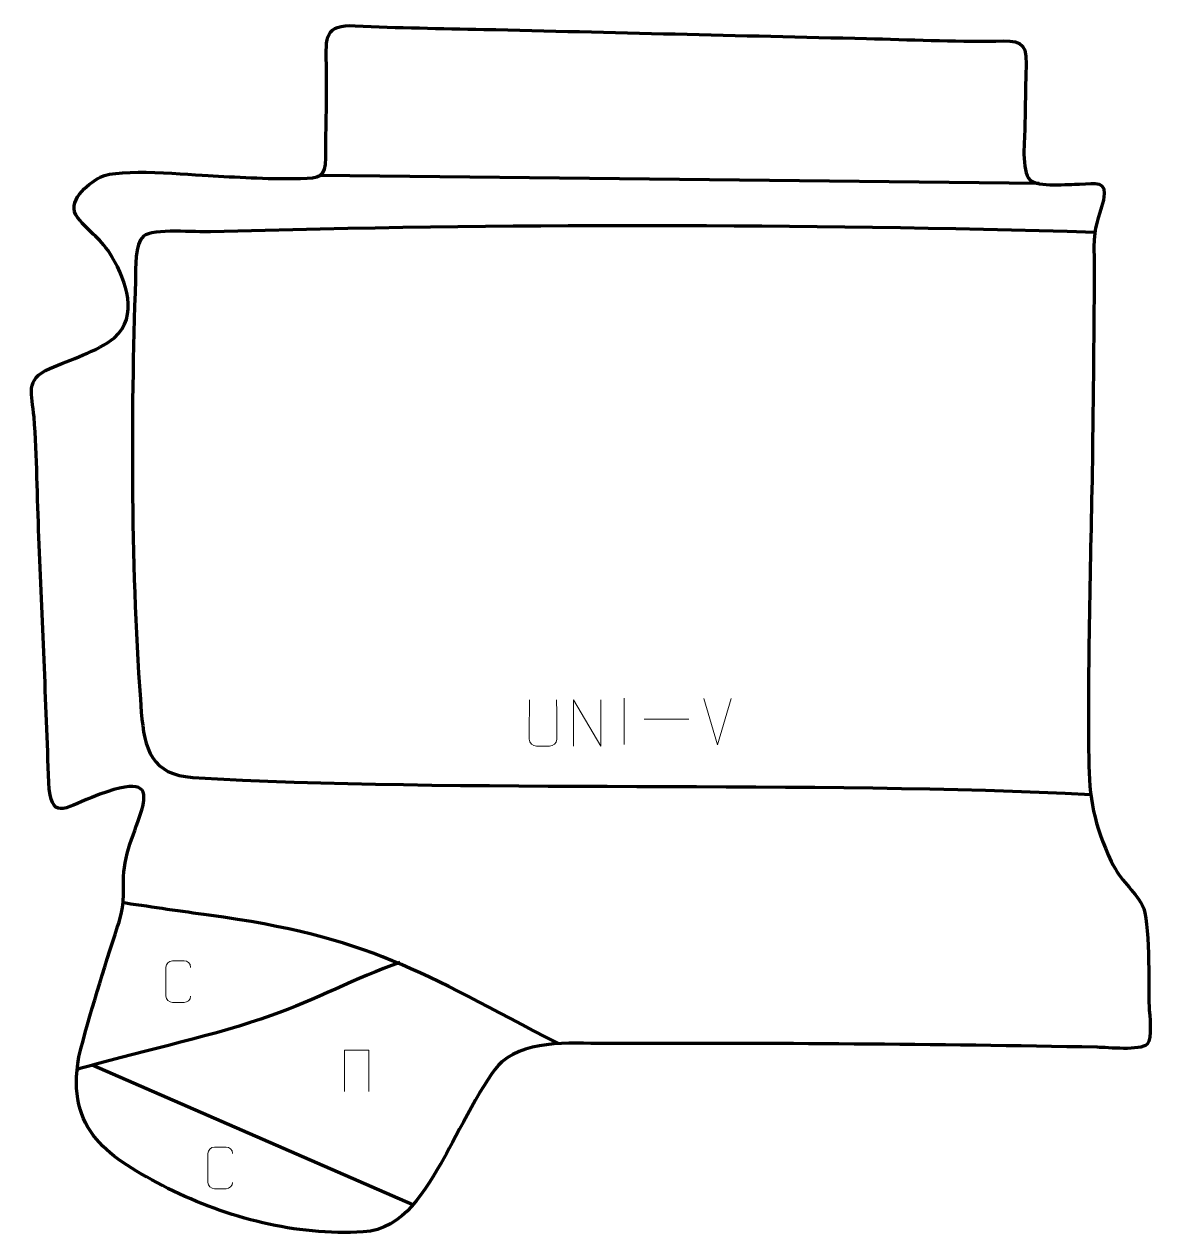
# Model space of a CAD drawing. Header units: millimetres. Extents: x -720 to -113, y 133 to 784.
import ezdxf

# ---------------------------------------------------------------- set-up
doc = ezdxf.new("R2010")
doc.units = ezdxf.units.MM
doc.header["$MEASUREMENT"] = 0
doc.layers.add('layer 2', color=7, linetype='Continuous')
doc.layers.add('layer 3', color=7, linetype='Continuous')

msp = doc.modelspace()

# ---------------------------------------------------------------- linework, layer by layer
at = {"layer": 'layer 2', "color": 142, "lineweight": 158}
for points in [[(-174.4591, 698.4464), (-174.4591, 698.4464), (-561.1886, 702.7209), (-561.1886, 702.7209)], [(-511.0808, 149.1454), (-511.0808, 149.1454), (-683.5055, 224.3069), (-683.5055, 224.3069)]]:
    msp.add_open_spline(points, degree=3, dxfattribs=at)
for points, knots in [([(-144.4243, 672.2207), (-303.9937, 676.8181), (-462.5529, 677.0368), (-620.0054, 672.4615), (-620.0054, 672.4615), (-627.5122, 672.2434), (-650.7729, 674.4175), (-656.0223, 670.1598), (-656.0223, 670.1598), (-660.8262, 666.2634), (-660.0283, 652.9091), (-660.2565, 646.7537), (-660.2565, 646.7537), (-663.016, 572.2998), (-662.7295, 487.7947), (-657.1303, 414.1607), (-657.1303, 414.1607), (-655.6074, 394.1338), (-651.4551, 380.4402), (-629.3659, 379.0888), (-629.3659, 379.0888), (-491.4665, 370.6522), (-291.5489, 377.6772), (-146.5699, 369.8747)], [0, 0, 0, 0, 0.14285714, 0.14285714, 0.14285714, 0.14285714, 0.28571429, 0.28571429, 0.28571429, 0.28571429, 0.42857143, 0.42857143, 0.42857143, 0.42857143, 0.57142857, 0.57142857, 0.57142857, 0.57142857, 0.71428571, 0.71428571, 0.71428571, 0.71428571, 1, 1, 1, 1]), ([(-432.8458, 235.8865), (-506.721, 274.2144), (-534.8797, 293.4686), (-620.7999, 304.994), (-620.7999, 304.994), (-635.7276, 306.9965), (-650.58, 309.209), (-665.482, 311.3897), (-665.482, 311.3897), (-665.482, 311.3897), (-666.9699, 311.6074), (-666.9699, 311.6074)], [0, 0, 0, 0, 0.25, 0.25, 0.25, 0.25, 0.5, 0.5, 0.5, 0.5, 1, 1, 1, 1]), ([(-518.1602, 279.5699), (-541.8349, 271.1544), (-563.6015, 259.4089), (-587.2675, 250.9728), (-587.2675, 250.9728), (-616.1387, 240.6811), (-655.41, 232.0588), (-685.9227, 223.64), (-685.9227, 223.64), (-687.8358, 223.1122), (-689.7488, 222.5843), (-691.6618, 222.0565)], [0, 0, 0, 0, 0.25, 0.25, 0.25, 0.25, 0.5, 0.5, 0.5, 0.5, 1, 1, 1, 1])]:
    msp.add_open_spline(points, degree=3, knots=knots, dxfattribs=at)
at = {"layer": 'layer 3', "color": 242, "lineweight": 158}
msp.add_open_spline([(-145.6886, 554.343), (-145.3224, 591.0823), (-144.7054, 627.6332), (-144.8959, 664.3867), (-144.8959, 664.3867), (-144.9531, 675.4131), (-142.5992, 679.2757), (-139.7319, 689.5374), (-139.7319, 689.5374), (-137.7049, 700.574), (-143.9359, 698.4639), (-152.6703, 698.2105), (-152.6703, 698.2105), (-158.3578, 698.0455), (-175.3107, 696.5685), (-179.2271, 700.3663), (-179.2271, 700.3663), (-184.1596, 705.1496), (-182.1605, 722.6457), (-182.0426, 729.8011), (-182.0426, 729.8011), (-181.8615, 740.788), (-181.706, 751.7681), (-181.3941, 762.7527), (-181.3941, 762.7527), (-181.0097, 775.63), (-185.9779, 775.282), (-197.7341, 775.1174), (-197.7341, 775.1174), (-220.3625, 774.8007), (-244.3835, 775.9173), (-267.1395, 776.4626), (-267.1395, 776.4626), (-335.7206, 778.1057), (-404.3017, 779.749), (-472.8828, 781.3923), (-472.8828, 781.3923), (-495.8889, 781.9435), (-519.2976, 782.1735), (-542.2389, 783.3321), (-542.2389, 783.3321), (-558.5672, 784.1566), (-557.9642, 776.9399), (-557.6027, 762.7564), (-557.6027, 762.7564), (-557.2402, 746.174), (-557.9591, 729.0257), (-557.955, 712.2911), (-557.955, 712.2911), (-557.9524, 701.6407), (-561.1731, 701.6365), (-571.5987, 701.2142), (-571.5987, 701.2142), (-586.197, 700.7378), (-603.7147, 701.9568), (-618.4601, 702.5627), (-618.4601, 702.5627), (-631.5999, 703.2426), (-668.8714, 707.0881), (-679.1959, 701.9019), (-679.1959, 701.9019), (-686.0449, 698.2337), (-698.0557, 688.513), (-691.3205, 680.0731), (-691.3205, 680.0731), (-684.6524, 671.7174), (-678.7757, 669.1802), (-672.7687, 658.854), (-672.7687, 658.854), (-665.2746, 645.9715), (-658.372, 627.2027), (-671.5736, 615.5659), (-671.5736, 615.5659), (-681.1965, 607.8064), (-695.1442, 604.0648), (-706.3747, 599.0313), (-706.3747, 599.0313), (-720.0883, 592.8848), (-715.8265, 585.5465), (-714.8285, 572.8269), (-714.8285, 572.8269), (-713.231, 551.7131), (-713.1038, 529.5402), (-712.2011, 508.203), (-712.2011, 508.203), (-710.3375, 464.2244), (-708.4078, 420.2516), (-706.9007, 376.2587), (-706.9007, 376.2587), (-705.7839, 355.6825), (-698.8753, 362.3702), (-683.8013, 368.2872), (-683.8013, 368.2872), (-634.3475, 388.2542), (-664.887, 353.7644), (-666.4964, 328.2083), (-666.4964, 328.2083), (-667.3519, 314.6238), (-665.398, 312.6935), (-669.9046, 298.8465), (-669.9046, 298.8465), (-677.2266, 276.2217), (-684.8459, 251.7346), (-690.7145, 228.74), (-690.7145, 228.74), (-697.8909, 188.9625), (-674.6569, 174.529), (-642.8689, 158.0604), (-642.8689, 158.0604), (-610.4807, 141.9834), (-574.2359, 132.5625), (-537.8859, 134.6183), (-537.8859, 134.6183), (-515.7471, 135.8704), (-504.4581, 157.2401), (-494.4494, 174.347), (-494.4494, 174.347), (-487.6612, 186.249), (-472.0607, 218.3798), (-463.2768, 226.0458), (-463.2768, 226.0458), (-448.6481, 238.8126), (-422.8338, 235.7919), (-404.4864, 235.8842), (-404.4864, 235.8842), (-317.524, 236.3215), (-230.1516, 235.5693), (-143.2185, 233.9418), (-143.2185, 233.9418), (-137.4439, 233.8337), (-120.018, 231.9081), (-116.2969, 235.5941), (-116.2969, 235.5941), (-113.2935, 238.5691), (-115.1082, 251.4411), (-115.3115, 255.8842), (-115.3115, 255.8842), (-115.6132, 266.7754), (-114.6368, 302.6791), (-118.9136, 310.3637), (-118.9136, 310.3637), (-123.5931, 318.7719), (-130.4787, 323.2114), (-135.5865, 333.8502), (-135.5865, 333.8502), (-144.9167, 353.6313), (-147.4935, 367.7143), (-147.7422, 389.3639), (-147.7422, 389.3639), (-148.3712, 444.1309), (-146.5934, 499.5189), (-145.6886, 554.343)], degree=3, knots=[0, 0, 0, 0, 0.02564103, 0.02564103, 0.02564103, 0.02564103, 0.05128205, 0.05128205, 0.05128205, 0.05128205, 0.07692308, 0.07692308, 0.07692308, 0.07692308, 0.1025641, 0.1025641, 0.1025641, 0.1025641, 0.12820513, 0.12820513, 0.12820513, 0.12820513, 0.15384615, 0.15384615, 0.15384615, 0.15384615, 0.17948718, 0.17948718, 0.17948718, 0.17948718, 0.20512821, 0.20512821, 0.20512821, 0.20512821, 0.23076923, 0.23076923, 0.23076923, 0.23076923, 0.25641026, 0.25641026, 0.25641026, 0.25641026, 0.28205128, 0.28205128, 0.28205128, 0.28205128, 0.30769231, 0.30769231, 0.30769231, 0.30769231, 0.33333333, 0.33333333, 0.33333333, 0.33333333, 0.35897436, 0.35897436, 0.35897436, 0.35897436, 0.38461538, 0.38461538, 0.38461538, 0.38461538, 0.41025641, 0.41025641, 0.41025641, 0.41025641, 0.43589744, 0.43589744, 0.43589744, 0.43589744, 0.46153846, 0.46153846, 0.46153846, 0.46153846, 0.48717949, 0.48717949, 0.48717949, 0.48717949, 0.51282051, 0.51282051, 0.51282051, 0.51282051, 0.53846154, 0.53846154, 0.53846154, 0.53846154, 0.56410256, 0.56410256, 0.56410256, 0.56410256, 0.58974359, 0.58974359, 0.58974359, 0.58974359, 0.61538462, 0.61538462, 0.61538462, 0.61538462, 0.64102564, 0.64102564, 0.64102564, 0.64102564, 0.66666667, 0.66666667, 0.66666667, 0.66666667, 0.69230769, 0.69230769, 0.69230769, 0.69230769, 0.71794872, 0.71794872, 0.71794872, 0.71794872, 0.74358974, 0.74358974, 0.74358974, 0.74358974, 0.76923077, 0.76923077, 0.76923077, 0.76923077, 0.79487179, 0.79487179, 0.79487179, 0.79487179, 0.82051282, 0.82051282, 0.82051282, 0.82051282, 0.84615385, 0.84615385, 0.84615385, 0.84615385, 0.87179487, 0.87179487, 0.87179487, 0.87179487, 0.8974359, 0.8974359, 0.8974359, 0.8974359, 0.92307692, 0.92307692, 0.92307692, 0.92307692, 0.94871795, 0.94871795, 0.94871795, 0.94871795, 1, 1, 1, 1], dxfattribs=at)
at = {"layer": 'layer 3', "color": 250, "lineweight": 9}
for points, knots in [([(-433.8125, 420.8719), (-433.8129, 415.3324), (-433.7171, 405.1306), (-433.7167, 399.5902), (-433.7167, 399.5902), (-433.8565, 397.3507), (-435.5337, 395.9245), (-437.6814, 395.914), (-437.6814, 395.914), (-440.0133, 395.9144), (-442.3452, 395.9144), (-444.6767, 395.914), (-444.6767, 395.914), (-446.6017, 395.8125), (-448.5738, 397.629), (-448.5626, 399.5735), (-448.5626, 399.5735), (-448.5623, 405.1354), (-448.4669, 415.3108), (-448.4673, 420.8719)], [0, 0, 0, 0, 0.16666667, 0.16666667, 0.16666667, 0.16666667, 0.33333333, 0.33333333, 0.33333333, 0.33333333, 0.5, 0.5, 0.5, 0.5, 0.66666667, 0.66666667, 0.66666667, 0.66666667, 1, 1, 1, 1]), ([(-424.7015, 395.9182), (-424.7015, 395.9182), (-424.7015, 420.8717), (-424.7015, 420.8717), (-424.7015, 420.8717), (-424.7015, 420.8717), (-410.0467, 395.9182), (-410.0467, 395.9182), (-410.0467, 395.9182), (-410.0467, 395.9182), (-410.0467, 420.8717), (-410.0467, 420.8717)], [0, 0, 0, 0, 0.25, 0.25, 0.25, 0.25, 0.5, 0.5, 0.5, 0.5, 1, 1, 1, 1]), ([(-630.6123, 261.478), (-630.7375, 259.397), (-632.2397, 258.0718), (-634.1634, 258.0621), (-634.1634, 258.0621), (-636.252, 258.0624), (-638.3406, 258.0624), (-640.4289, 258.0621), (-640.4289, 258.0621), (-642.1531, 257.9677), (-643.9195, 259.6556), (-643.9095, 261.4624), (-643.9095, 261.4624), (-643.9091, 266.6306), (-643.9091, 271.7983), (-643.9095, 276.9657), (-643.9095, 276.9657), (-643.9057, 278.8808), (-642.3412, 280.4207), (-640.4133, 280.4086), (-640.4133, 280.4086), (-638.3303, 280.4086), (-636.2468, 280.4086), (-634.1634, 280.4086), (-634.1634, 280.4086), (-632.4199, 280.4404), (-630.6362, 279.1045), (-630.6123, 276.9211)], [0, 0, 0, 0, 0.125, 0.125, 0.125, 0.125, 0.25, 0.25, 0.25, 0.25, 0.375, 0.375, 0.375, 0.375, 0.5, 0.5, 0.5, 0.5, 0.625, 0.625, 0.625, 0.625, 0.75, 0.75, 0.75, 0.75, 1, 1, 1, 1]), ([(-547.8645, 210.0808), (-547.8645, 210.0808), (-547.8645, 232.4311), (-547.8645, 232.4311), (-547.8645, 232.4311), (-547.8645, 232.4311), (-534.7462, 232.4311), (-534.7462, 232.4311), (-534.7462, 232.4311), (-534.7462, 232.4311), (-534.7462, 210.0808), (-534.7462, 210.0808)], [0, 0, 0, 0, 0.25, 0.25, 0.25, 0.25, 0.5, 0.5, 0.5, 0.5, 1, 1, 1, 1]), ([(-608.0345, 161.289), (-608.1597, 159.208), (-609.6619, 157.8828), (-611.5856, 157.8731), (-611.5856, 157.8731), (-613.6742, 157.8734), (-615.7628, 157.8734), (-617.8511, 157.8731), (-617.8511, 157.8731), (-619.5753, 157.7787), (-621.3417, 159.4666), (-621.3317, 161.2734), (-621.3317, 161.2734), (-621.3313, 166.4416), (-621.3313, 171.6093), (-621.3317, 176.7767), (-621.3317, 176.7767), (-621.3279, 178.6918), (-619.7634, 180.2317), (-617.8355, 180.2196), (-617.8355, 180.2196), (-615.7525, 180.2196), (-613.669, 180.2196), (-611.5856, 180.2196), (-611.5856, 180.2196), (-609.8421, 180.2514), (-608.0584, 178.9155), (-608.0345, 176.7321)], [0, 0, 0, 0, 0.125, 0.125, 0.125, 0.125, 0.25, 0.25, 0.25, 0.25, 0.375, 0.375, 0.375, 0.375, 0.5, 0.5, 0.5, 0.5, 0.625, 0.625, 0.625, 0.625, 0.75, 0.75, 0.75, 0.75, 1, 1, 1, 1])]:
    msp.add_open_spline(points, degree=3, knots=knots, dxfattribs=at)
for points in [[(-397.5525, 421.7486), (-397.5525, 421.7486), (-397.5525, 396.7745), (-397.5525, 396.7745)], [(-347.3545, 396.5814), (-347.3545, 396.5814), (-354.6763, 421.535), (-354.6763, 421.535)], [(-340.0326, 421.535), (-340.0326, 421.535), (-347.3544, 396.5814), (-347.3544, 396.5814)], [(-386.7831, 410.3452), (-386.7831, 410.3452), (-362.8051, 410.3452), (-362.8051, 410.3452)]]:
    msp.add_open_spline(points, degree=3, dxfattribs=at)

doc.saveas('drawing.dxf')
